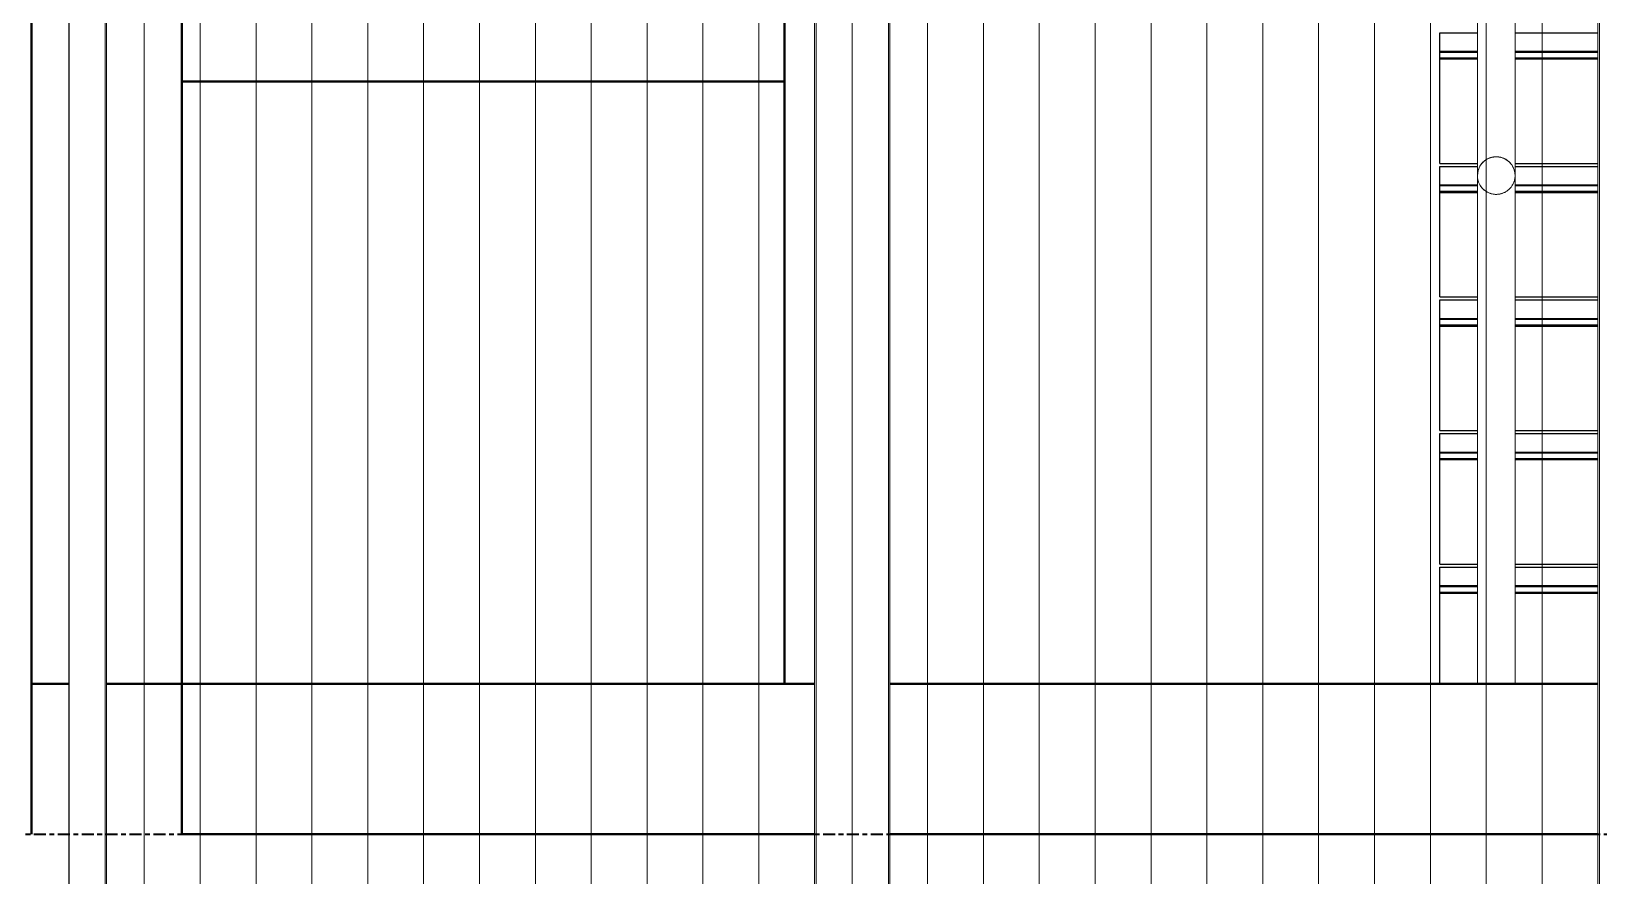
# Model space of a CAD drawing. Header units: millimetres. Extents: x -153298 to 620751, y -313239 to 250031.
# Drawn here: x 80205 to 82286, y -218200 to -217079 of the extents above; entities that cross this region are included whole.
import ezdxf

# ---------------------------------------------------------------- set-up
doc = ezdxf.new("R2010")
doc.units = ezdxf.units.MM
doc.linetypes.add('Centre', pattern=[31.75, 6.35, -4.7625, 15.875, -4.7625])
for name, color, linetype, lineweight in [('A-FLOR-E', 7, 'Continuous', 35), ('A-FLOR-HRAL', 7, 'Continuous', 25), ('A-FLOR-LEVL', 7, 'Continuous', 35), ('A-GENM', 7, 'Continuous', 9), ('A-GLAZ-CURT', 7, 'Continuous', 9), ('S-STRS-E', 7, 'Continuous', 25), ('WALL-E', 7, 'Continuous', 35)]:
    doc.layers.add(name, color=color, linetype=linetype, lineweight=lineweight)

# ---------------------------------------------------------------- blocks, each defined once
blk = doc.blocks.new('Railing - Half Circle_25mm-V273-2150-01 ENTRANCE 1 ELEVATION 4')
at = {"layer": 'A-FLOR-HRAL', "color": 7, "lineweight": 9, "flags": 128}
for points in [[(14822, 110625), (14822, 110626), (14821.9, 110627), (14821.8, 110628), (14821.7, 110629), (14821.5, 110630), (14821.3, 110630.9), (14821, 110631.9), (14820.8, 110632.9), (14820.4, 110633.8), (14820, 110634.7), (14819.6, 110635.6), (14819.2, 110636.5), (14818.7, 110637.4), (14818.2, 110638.3), (14817.7, 110639.1), (14817.1, 110639.9), (14816.5, 110640.7), (14815.8, 110641.5), (14815.1, 110642.2), (14814.4, 110642.9), (14813.7, 110643.6), (14812.9, 110644.3), (14812.2, 110644.9), (14811.4, 110645.5), (14810.5, 110646), (14809.7, 110646.6), (14808.8, 110647), (14807.9, 110647.5), (14807, 110647.9), (14806.1, 110648.3), (14805.1, 110648.6), (14804.2, 110649), (14803.2, 110649.2), (14802.3, 110649.4), (14801.3, 110649.6), (14800.3, 110649.8), (14799.3, 110649.9), (14798.3, 110650), (14797.3, 110650), (14796.3, 110650), (14795.3, 110649.9), (14794.3, 110649.9), (14793.3, 110649.7), (14792.3, 110649.6), (14791.3, 110649.3), (14790.4, 110649.1), (14789.4, 110648.8), (14788.5, 110648.5), (14787.5, 110648.1), (14786.6, 110647.7), (14785.7, 110647.3), (14784.8, 110646.8), (14784, 110646.3), (14783.1, 110645.8), (14782.3, 110645.2), (14781.5, 110644.6), (14780.7, 110644), (14780, 110643.3), (14779.3, 110642.6), (14778.6, 110641.9), (14777.9, 110641.1), (14777.3, 110640.4), (14776.7, 110639.6), (14776.1, 110638.7), (14775.6, 110637.9), (14775.1, 110637), (14774.6, 110636.1), (14774.2, 110635.2), (14773.8, 110634.3), (14773.5, 110633.4), (14773.1, 110632.4), (14772.9, 110631.5), (14772.6, 110630.5), (14772.4, 110629.5), (14772.3, 110628.5), (14772.1, 110627.5), (14772.1, 110626.5), (14772, 110625.5), (14772, 110625)], [(14772, 110625), (14772, 110624), (14772.1, 110623), (14772.2, 110622), (14772.3, 110621), (14772.5, 110620), (14772.7, 110619.1), (14773, 110618.1), (14773.3, 110617.1), (14773.6, 110616.2), (14774, 110615.3), (14774.4, 110614.4), (14774.8, 110613.5), (14775.3, 110612.6), (14775.8, 110611.7), (14776.4, 110610.9), (14777, 110610.1), (14777.6, 110609.3), (14778.2, 110608.5), (14778.9, 110607.8), (14779.6, 110607.1), (14780.3, 110606.4), (14781.1, 110605.7), (14781.9, 110605.1), (14782.7, 110604.5), (14783.5, 110604), (14784.4, 110603.4), (14785.2, 110603), (14786.1, 110602.5), (14787, 110602.1), (14788, 110601.7), (14788.9, 110601.4), (14789.9, 110601), (14790.8, 110600.8), (14791.8, 110600.6), (14792.8, 110600.4), (14793.8, 110600.2), (14794.8, 110600.1), (14795.8, 110600), (14796.8, 110600), (14797.8, 110600), (14798.7, 110600.1), (14799.7, 110600.1), (14800.7, 110600.3), (14801.7, 110600.4), (14802.7, 110600.7), (14803.7, 110600.9), (14804.6, 110601.2), (14805.6, 110601.5), (14806.5, 110601.9), (14807.4, 110602.3), (14808.3, 110602.7), (14809.2, 110603.2), (14810.1, 110603.7), (14810.9, 110604.2), (14811.7, 110604.8), (14812.5, 110605.4), (14813.3, 110606), (14814, 110606.7), (14814.8, 110607.4), (14815.5, 110608.1), (14816.1, 110608.9), (14816.7, 110609.6), (14817.3, 110610.4), (14817.9, 110611.3), (14818.4, 110612.1), (14818.9, 110613), (14819.4, 110613.9), (14819.8, 110614.8), (14820.2, 110615.7), (14820.6, 110616.6), (14820.9, 110617.6), (14821.2, 110618.5), (14821.4, 110619.5), (14821.6, 110620.5), (14821.8, 110621.5), (14821.9, 110622.5), (14822, 110623.5), (14822, 110624.5), (14822, 110625)]]:
    blk.add_lwpolyline(points, dxfattribs=at)
at = {"layer": 'A-FLOR-HRAL', "color": 7, "lineweight": 9}
for start, end in [(102.3552, 113.4362), (68.2994, 78.6458), (61.814, 66.3247), (139.3574, 150.8463), (180, 190.9892), (210.8973, 222.2397), (246.5514, 257.6448), (281.1771, 296.6854)]:
    blk.add_arc((14797, 110625), 25, start, end, dxfattribs=at)
blk = doc.blocks.new('Railing - 35mm-V274-2150-01 ENTRANCE 1 ELEVATION 4')
at = {"layer": 'A-FLOR-HRAL', "color": 7, "lineweight": 9}
for p, q in [((14639.5, 111259.4), (14639.5, 112019.4)), ((14674.5, 112019.4), (14674.5, 111259.4))]:
    blk.add_line(p, q, dxfattribs=at)
blk = doc.blocks.new('Railing - Post_50mm-V275-2150-01 ENTRANCE 1 ELEVATION 4')
at = {"layer": 'A-FLOR-HRAL', "color": 7, "lineweight": 9}
for p, q in [((14772, 111169.4), (14772, 112044.4)), ((14822, 112044.4), (14822, 111169.4))]:
    blk.add_line(p, q, dxfattribs=at)
blk = doc.blocks.new('Railing - Post_50mm-V276-2150-01 ENTRANCE 1 ELEVATION 4')
at = {"layer": 'A-FLOR-HRAL', "color": 7, "lineweight": 9}
for p, q in [((14772, 109950), (14772, 110624.5)), ((14822, 110624.5), (14822, 109950)), ((14772, 109750), (14822, 109750)), ((14822, 109750), (14772, 109750))]:
    blk.add_line(p, q, dxfattribs=at)
blk = doc.blocks.new('Railing - Post_50mm-V277-2150-01 ENTRANCE 1 ELEVATION 4')
at = {"layer": 'A-FLOR-HRAL', "color": 7, "lineweight": 9}
for p, q in [((14582, 111169.4), (14582, 112044.4)), ((14607, 112044.4), (14607, 112044.4)), ((14607, 112044.4), (14607, 112044.4)), ((14632, 112044.4), (14632, 111169.4)), ((14607, 111169.4), (14607, 111169.4)), ((14607, 111169.4), (14607, 111169.4))]:
    blk.add_line(p, q, dxfattribs=at)
blk = doc.blocks.new('Railing - Railing-14954165-2150-01 ENTRANCE 1 ELEVATION 4')
at = {"layer": 'A-FLOR-HRAL', "color": 7, "lineweight": 9}
for p, q in [((14772, 111259.4), (14582, 111259.4)), ((14582, 111234.4), (14582, 111258.6)), ((14822, 111234.4), (14822, 111258.6)), ((14822, 111258.6), (14822, 111234.4)), ((14582, 111210.7), (14582, 111234.4)), ((14772, 111234.4), (14772, 109950)), ((14822, 109950), (14822, 111234.4)), ((14822, 111234.4), (14822, 111210.7)), ((14822, 111210.7), (14822, 111234.4)), ((14582, 111209.4), (14772, 111209.4))]:
    blk.add_line(p, q, dxfattribs=at)
at = {"color": 7}
for name in ['Railing - Post_50mm-V277-2150-01 ENTRANCE 1 ELEVATION 4', 'Railing - Post_50mm-V275-2150-01 ENTRANCE 1 ELEVATION 4', 'Railing - 35mm-V274-2150-01 ENTRANCE 1 ELEVATION 4', 'Railing - Post_50mm-V276-2150-01 ENTRANCE 1 ELEVATION 4', 'Railing - Post_50mm-V276-2150-01 ENTRANCE 1 ELEVATION 4']:
    blk.add_blockref(name, (0, 0), dxfattribs=at)
blk = doc.blocks.new('DPA_CP_Entrance Louver Grill Vertical Z - Louver Grill Vertical Z-V281-2150-01 ENTRANCE 1 ELEVATION 4')
at = {"layer": 'A-GLAZ-CURT', "color": 7}
for p, q in [((13942, 113945.1), (13942, 107845.9)), ((13942, 113945.1), (13942, 107845.9)), ((13942, 107845.9), (13942, 113945.1)), ((13942, 107845.9), (13942, 113945.1)), ((13990, 107845.9), (13990, 113945.1)), ((13990, 107845.9), (13990, 113945.1)), ((13992, 107845.9), (13992, 113945.1)), ((13992, 113945.1), (13992, 107845.9)), ((14932, 107845.9), (14932, 113945.1)), ((14932, 113945.1), (14932, 107845.9)), ((14934, 113945.1), (14934, 107845.9)), ((14934, 113945.1), (14934, 107845.9)), ((14982, 107845.9), (14982, 113945.1)), ((14982, 113945.1), (14982, 107845.9)), ((14982, 113945.1), (14982, 107845.9)), ((14982, 113945.1), (14982, 107845.9)), ((13992, 107845.9), (13992, 113895.1)), ((13992, 113895.1), (13992, 107845.9)), ((14932, 113895.1), (14932, 107845.9)), ((14932, 113895.1), (14932, 107845.9))]:
    blk.add_line(p, q, dxfattribs=at)
blk = doc.blocks.new('GM_Louver Grill Vertical Z - Z Profile-V278-2150-01 ENTRANCE 1 ELEVATION 4')
at = {"layer": 'A-GENM', "color": 7}
blk.add_line((15156.2, 107845.9), (15156.2, 113945.1), dxfattribs=at)
blk = doc.blocks.new('Top Rail Type - Half Circle_25mm-V303-2150-01 ENTRANCE 1 ELEVATION 4')
at = {"layer": 'A-FLOR-HRAL', "color": 7, "lineweight": 9, "flags": 128}
for points in [[(14822, 110625), (14822, 110626), (14821.9, 110627), (14821.8, 110628), (14821.7, 110629), (14821.5, 110630), (14821.3, 110630.9), (14821, 110631.9), (14820.8, 110632.9), (14820.4, 110633.8), (14820, 110634.7), (14819.6, 110635.6), (14819.2, 110636.5), (14818.7, 110637.4), (14818.2, 110638.3), (14817.7, 110639.1), (14817.1, 110639.9), (14816.5, 110640.7), (14815.8, 110641.5), (14815.1, 110642.2), (14814.4, 110642.9), (14813.7, 110643.6), (14812.9, 110644.3), (14812.2, 110644.9), (14811.4, 110645.5), (14810.5, 110646), (14809.7, 110646.6), (14808.8, 110647), (14807.9, 110647.5), (14807, 110647.9), (14806.1, 110648.3), (14805.1, 110648.6), (14804.2, 110649), (14803.2, 110649.2), (14802.3, 110649.4), (14801.3, 110649.6), (14800.3, 110649.8), (14799.3, 110649.9), (14798.3, 110650), (14797.3, 110650), (14796.3, 110650), (14795.3, 110649.9), (14794.3, 110649.9), (14793.3, 110649.7), (14792.3, 110649.6), (14791.3, 110649.3), (14790.4, 110649.1), (14789.4, 110648.8), (14788.5, 110648.5), (14787.5, 110648.1), (14786.6, 110647.7), (14785.7, 110647.3), (14784.8, 110646.8), (14784, 110646.3), (14783.1, 110645.8), (14782.3, 110645.2), (14781.5, 110644.6), (14780.7, 110644), (14780, 110643.3), (14779.3, 110642.6), (14778.6, 110641.9), (14777.9, 110641.1), (14777.3, 110640.4), (14776.7, 110639.6), (14776.1, 110638.7), (14775.6, 110637.9), (14775.1, 110637), (14774.6, 110636.1), (14774.2, 110635.2), (14773.8, 110634.3), (14773.5, 110633.4), (14773.1, 110632.4), (14772.9, 110631.5), (14772.6, 110630.5), (14772.4, 110629.5), (14772.3, 110628.5), (14772.1, 110627.5), (14772.1, 110626.5), (14772, 110625.5), (14772, 110625)], [(14772, 110625), (14772, 110624), (14772.1, 110623), (14772.2, 110622), (14772.3, 110621), (14772.5, 110620), (14772.7, 110619.1), (14773, 110618.1), (14773.3, 110617.1), (14773.6, 110616.2), (14774, 110615.3), (14774.4, 110614.4), (14774.8, 110613.5), (14775.3, 110612.6), (14775.8, 110611.7), (14776.4, 110610.9), (14777, 110610.1), (14777.6, 110609.3), (14778.2, 110608.5), (14778.9, 110607.8), (14779.6, 110607.1), (14780.3, 110606.4), (14781.1, 110605.7), (14781.9, 110605.1), (14782.7, 110604.5), (14783.5, 110604), (14784.4, 110603.4), (14785.2, 110603), (14786.1, 110602.5), (14787, 110602.1), (14788, 110601.7), (14788.9, 110601.4), (14789.9, 110601), (14790.8, 110600.8), (14791.8, 110600.6), (14792.8, 110600.4), (14793.8, 110600.2), (14794.8, 110600.1), (14795.8, 110600), (14796.8, 110600), (14797.8, 110600), (14798.7, 110600.1), (14799.7, 110600.1), (14800.7, 110600.3), (14801.7, 110600.4), (14802.7, 110600.7), (14803.7, 110600.9), (14804.6, 110601.2), (14805.6, 110601.5), (14806.5, 110601.9), (14807.4, 110602.3), (14808.3, 110602.7), (14809.2, 110603.2), (14810.1, 110603.7), (14810.9, 110604.2), (14811.7, 110604.8), (14812.5, 110605.4), (14813.3, 110606), (14814, 110606.7), (14814.8, 110607.4), (14815.5, 110608.1), (14816.1, 110608.9), (14816.7, 110609.6), (14817.3, 110610.4), (14817.9, 110611.3), (14818.4, 110612.1), (14818.9, 110613), (14819.4, 110613.9), (14819.8, 110614.8), (14820.2, 110615.7), (14820.6, 110616.6), (14820.9, 110617.6), (14821.2, 110618.5), (14821.4, 110619.5), (14821.6, 110620.5), (14821.8, 110621.5), (14821.9, 110622.5), (14822, 110623.5), (14822, 110624.5), (14822, 110625)]]:
    blk.add_lwpolyline(points, dxfattribs=at)
at = {"layer": 'A-FLOR-HRAL', "color": 7, "lineweight": 9}
for start, end in [(102.3552, 113.4362), (68.2994, 78.6458), (61.814, 66.3247), (139.3574, 150.8463), (180, 190.9892), (210.8973, 222.2397), (246.5514, 257.6448), (281.1771, 296.6854)]:
    blk.add_arc((14797, 110625), 25, start, end, dxfattribs=at)
blk = doc.blocks.new('Top Rail Type - Top Rail_Internal_-15921360-2150-01 ENTRANCE 1 ELEVATION 4')
at = {"layer": 'A-FLOR-HRAL', "color": 7, "lineweight": 9}
for p, q in [((14797, 112069.4), (14582, 112069.4)), ((14772, 112044.4), (14772, 110625)), ((14822, 110625), (14822, 112044.4)), ((14582, 112019.4), (14772, 112019.4))]:
    blk.add_line(p, q, dxfattribs=at)
at = {"layer": 'A-FLOR-HRAL', "color": 7, "lineweight": 9, "flags": 128}
for points in [[(14772, 110625), (14772.9, 110631.5), (14775.4, 110637.5), (14779.3, 110642.7), (14784.5, 110646.7), (14790.6, 110649.1), (14797, 110650), (14803.5, 110649.1), (14809.5, 110646.7), (14814.7, 110642.7), (14816.8, 110640.3)], [(14816.8, 110640.3), (14814.7, 110642.7), (14809.5, 110646.7), (14803.5, 110649.1), (14797, 110650), (14790.6, 110649.1), (14784.5, 110646.7), (14779.3, 110642.7), (14775.4, 110637.5), (14772.9, 110631.5), (14772, 110625)], [(14817.6, 110639.2), (14818.7, 110637.5), (14821.2, 110631.5), (14822, 110625)], [(14822, 110625), (14821.2, 110631.5), (14818.7, 110637.5), (14817.6, 110639.2)]]:
    blk.add_lwpolyline(points, dxfattribs=at)
at = {"layer": 'A-FLOR-HRAL', "color": 7, "lineweight": 9}
for start, end in [(37.7506, 180), (0, 34.6992), (180, 322.2494), (325.3008, 358.7256)]:
    blk.add_arc((14797, 110625), 25, start, end, dxfattribs=at)
for points, knots in [([(14822, 112044.4), (14822, 112046.6), (14821.4, 112051), (14818.9, 112057.1), (14814.9, 112062.3), (14809.7, 112066.3), (14803.6, 112068.8), (14794.8, 112070), (14786.1, 112067.7), (14779.1, 112062.3), (14775.1, 112057.1), (14772.6, 112051), (14772, 112046.6), (14772, 112044.4)], [0, 0, 0, 0, 0.083333, 0.166667, 0.25, 0.333333, 0.416667, 0.5, 0.666667, 0.75, 0.833333, 0.916667, 1, 1, 1, 1]), ([(14822, 112044.4), (14822, 112046.6), (14821.6, 112049.9), (14820.2, 112054), (14818.7, 112057), (14817.2, 112059.2), (14815.8, 112060.9), (14814.3, 112062.5), (14812.3, 112064.3), (14810, 112065.8), (14808.1, 112066.9), (14806.6, 112067.5), (14805.1, 112068.1), (14803.5, 112068.6), (14801.9, 112069), (14800.3, 112069.2), (14798.7, 112069.4), (14797, 112069.4), (14795.4, 112069.4), (14793.8, 112069.2), (14792.1, 112069), (14790.5, 112068.6), (14789, 112068.1), (14787.4, 112067.5), (14786, 112066.9), (14784.5, 112066.1), (14783.1, 112065.2), (14781.3, 112064), (14779.7, 112062.5), (14778.2, 112060.9), (14776.8, 112059.2), (14775.3, 112057), (14773.9, 112054), (14772.5, 112049.9), (14772, 112046.6), (14772, 112044.4)], [0, 0, 0, 0, 0.083333, 0.125, 0.166667, 0.208333, 0.229167, 0.25, 0.291667, 0.333333, 0.354167, 0.375, 0.395833, 0.416667, 0.4375, 0.458333, 0.479167, 0.5, 0.520833, 0.541667, 0.5625, 0.583333, 0.604167, 0.625, 0.645833, 0.666667, 0.6875, 0.708333, 0.75, 0.770833, 0.791667, 0.833333, 0.875, 0.916667, 1, 1, 1, 1])]:
    blk.add_open_spline(points, degree=3, knots=knots, dxfattribs=at)

msp = doc.modelspace()

# ---------------------------------------------------------------- linework, layer by layer
at = {"color": 7}
msp.add_lwpolyline([(80254.6466, -213950.0775), (83250.4799, -213950.0775), (83250.4799, -220220.1981), (80254.6466, -220220.1981)], close=True, dxfattribs=at)
at = {"layer": 'A-FLOR-E', "color": 7}
for p, q in [((80204.6466, -216945.1981), (80204.6466, -217145.1981)), ((80204.6466, -216945.1981), (80204.6466, -217145.1981)), ((81204.6466, -217145.1981), (81204.6466, -216945.1981)), ((81204.6466, -216945.1981), (81204.6466, -217145.1981)), ((81204.6466, -217145.1981), (80404.6466, -217145.1981)), ((80404.6466, -217145.1981), (81204.6466, -217145.1981)), ((80404.6466, -218145.1981), (81244.6466, -218145.1981)), ((81244.6466, -218145.1981), (81204.6466, -218145.1981)), ((82284.6466, -218145.1981), (81344.6466, -218145.1981)), ((81344.6466, -218145.1981), (82284.6466, -218145.1981))]:
    msp.add_line(p, q, dxfattribs=at)
at = {"layer": 'A-FLOR-LEVL', "color": 7, "linetype": 'Centre'}
msp.add_line((60861.2198, -218145.1981), (103364.1634, -218145.1981), dxfattribs=at)
at = {"layer": 'S-STRS-E', "color": 7}
for p, q in [((82074.6466, -217086.1307), (82074.6466, -217080.6307)), ((82074.6466, -217080.6307), (82124.6466, -217080.6307)), ((82074.6466, -217105.6307), (82074.6466, -217080.6307)), ((82074.6466, -217083.1307), (82074.6466, -217080.6307)), ((82074.6466, -217083.1307), (82074.6466, -217080.6307)), ((82074.6466, -217083.1307), (82074.6466, -217080.6307)), ((82074.6466, -217083.1307), (82074.6466, -217080.6307)), ((82074.6466, -217083.1307), (82074.6466, -217080.6307)), ((82074.6466, -217080.6307), (82124.6466, -217080.6307)), ((82074.6466, -217080.6307), (82124.6466, -217080.6307)), ((82074.6466, -217080.6307), (82124.6466, -217080.6307)), ((82074.6466, -217080.6307), (82124.6466, -217080.6307)), ((82074.6466, -217080.6307), (82124.6466, -217080.6307)), ((82074.6466, -217080.6307), (82124.6466, -217080.6307)), ((82074.6466, -217095.6307), (82074.6466, -217085.6307)), ((82074.6466, -217106.1307), (82074.6466, -217086.1307)), ((82074.6466, -217095.1307), (82074.6466, -217086.1307)), ((82174.6466, -217080.6307), (82284.6466, -217080.6307)), ((82174.6466, -217080.6307), (82284.6466, -217080.6307)), ((82174.6466, -217080.6307), (82284.6466, -217080.6307)), ((82174.6466, -217080.6307), (82284.6466, -217080.6307)), ((82174.6466, -217080.6307), (82284.6466, -217080.6307)), ((82174.6466, -217080.6307), (82284.6466, -217080.6307)), ((82174.6466, -217080.6307), (82284.6466, -217080.6307)), ((82074.6466, -217098.6307), (82074.6466, -217095.1307)), ((82074.6466, -217098.1307), (82074.6466, -217095.6307)), ((82124.6466, -217105.6307), (82074.6466, -217105.6307)), ((82074.6466, -217113.6307), (82074.6466, -217106.1307)), ((82074.6466, -217106.1307), (82124.6466, -217106.1307)), ((82074.6466, -217106.1307), (82124.6466, -217106.1307)), ((82284.6466, -217105.6307), (82174.6466, -217105.6307)), ((82174.6466, -217106.1307), (82284.6466, -217106.1307)), ((82174.6466, -217106.1307), (82284.6466, -217106.1307)), ((82074.6466, -217115.6307), (82074.6466, -217113.6307)), ((82074.6466, -217113.6307), (82124.6466, -217113.6307)), ((82074.6466, -217254.0707), (82074.6466, -217115.6307)), ((82124.6466, -217115.6307), (82074.6466, -217115.6307)), ((82124.6466, -217115.6307), (82074.6466, -217115.6307)), ((82174.6466, -217113.6307), (82284.6466, -217113.6307)), ((82284.6466, -217115.6307), (82174.6466, -217115.6307)), ((82284.6466, -217115.6307), (82174.6466, -217115.6307)), ((82074.6466, -217254.0707), (82124.6466, -217254.0707)), ((82174.6466, -217254.0707), (82284.6466, -217254.0707)), ((82074.6466, -217263.5586), (82074.6466, -217258.0586)), ((82074.6466, -217258.0586), (82124.6466, -217258.0586)), ((82074.6466, -217283.0586), (82074.6466, -217258.0586)), ((82074.6466, -217260.5586), (82074.6466, -217258.0586)), ((82074.6466, -217260.5586), (82074.6466, -217258.0586)), ((82074.6466, -217260.5586), (82074.6466, -217258.0586)), ((82074.6466, -217260.5586), (82074.6466, -217258.0586)), ((82074.6466, -217260.5586), (82074.6466, -217258.0586)), ((82074.6466, -217258.0586), (82124.6466, -217258.0586)), ((82074.6466, -217258.0586), (82124.6466, -217258.0586)), ((82074.6466, -217258.0586), (82124.6466, -217258.0586)), ((82074.6466, -217258.0586), (82124.6466, -217258.0586)), ((82074.6466, -217258.0586), (82124.6466, -217258.0586)), ((82074.6466, -217258.0586), (82124.6466, -217258.0586)), ((82074.6466, -217273.0586), (82074.6466, -217263.0586)), ((82074.6466, -217283.5586), (82074.6466, -217263.5586)), ((82074.6466, -217272.5586), (82074.6466, -217263.5586)), ((82074.6466, -217276.0586), (82074.6466, -217272.5586)), ((82074.6466, -217275.5586), (82074.6466, -217273.0586)), ((82174.6466, -217258.0586), (82284.6466, -217258.0586)), ((82174.6466, -217258.0586), (82284.6466, -217258.0586)), ((82174.6466, -217258.0586), (82284.6466, -217258.0586)), ((82174.6466, -217258.0586), (82284.6466, -217258.0586)), ((82174.6466, -217258.0586), (82284.6466, -217258.0586)), ((82174.6466, -217258.0586), (82284.6466, -217258.0586)), ((82174.6466, -217258.0586), (82284.6466, -217258.0586)), ((82124.6466, -217283.0586), (82074.6466, -217283.0586)), ((82074.6466, -217291.0586), (82074.6466, -217283.5586)), ((82074.6466, -217283.5586), (82124.6466, -217283.5586)), ((82074.6466, -217283.5586), (82124.6466, -217283.5586)), ((82074.6466, -217293.0586), (82074.6466, -217291.0586)), ((82074.6466, -217291.0586), (82124.6466, -217291.0586)), ((82074.6466, -217431.4986), (82074.6466, -217293.0586)), ((82124.6466, -217293.0586), (82074.6466, -217293.0586)), ((82124.6466, -217293.0586), (82074.6466, -217293.0586)), ((82284.6466, -217283.0586), (82174.6466, -217283.0586)), ((82174.6466, -217283.5586), (82284.6466, -217283.5586)), ((82174.6466, -217283.5586), (82284.6466, -217283.5586)), ((82174.6466, -217291.0586), (82284.6466, -217291.0586)), ((82284.6466, -217293.0586), (82174.6466, -217293.0586)), ((82284.6466, -217293.0586), (82174.6466, -217293.0586)), ((82074.6466, -217431.4986), (82124.6466, -217431.4986)), ((82074.6466, -217440.9865), (82074.6466, -217435.4865)), ((82074.6466, -217435.4865), (82124.6466, -217435.4865)), ((82074.6466, -217460.4865), (82074.6466, -217435.4865)), ((82074.6466, -217437.9865), (82074.6466, -217435.4865)), ((82074.6466, -217437.9865), (82074.6466, -217435.4865)), ((82074.6466, -217437.9865), (82074.6466, -217435.4865)), ((82074.6466, -217437.9865), (82074.6466, -217435.4865)), ((82074.6466, -217437.9865), (82074.6466, -217435.4865)), ((82074.6466, -217435.4865), (82124.6466, -217435.4865)), ((82074.6466, -217435.4865), (82124.6466, -217435.4865)), ((82074.6466, -217435.4865), (82124.6466, -217435.4865)), ((82074.6466, -217435.4865), (82124.6466, -217435.4865)), ((82074.6466, -217435.4865), (82124.6466, -217435.4865)), ((82074.6466, -217435.4865), (82124.6466, -217435.4865)), ((82074.6466, -217450.4865), (82074.6466, -217440.4865)), ((82074.6466, -217460.9865), (82074.6466, -217440.9865)), ((82074.6466, -217449.9865), (82074.6466, -217440.9865)), ((82174.6466, -217431.4986), (82284.6466, -217431.4986)), ((82174.6466, -217435.4865), (82284.6466, -217435.4865)), ((82174.6466, -217435.4865), (82284.6466, -217435.4865)), ((82174.6466, -217435.4865), (82284.6466, -217435.4865)), ((82174.6466, -217435.4865), (82284.6466, -217435.4865)), ((82174.6466, -217435.4865), (82284.6466, -217435.4865)), ((82174.6466, -217435.4865), (82284.6466, -217435.4865)), ((82174.6466, -217435.4865), (82284.6466, -217435.4865)), ((82074.6466, -217453.4865), (82074.6466, -217449.9865)), ((82074.6466, -217452.9865), (82074.6466, -217450.4865)), ((82124.6466, -217460.4865), (82074.6466, -217460.4865)), ((82074.6466, -217468.4865), (82074.6466, -217460.9865)), ((82074.6466, -217460.9865), (82124.6466, -217460.9865)), ((82074.6466, -217460.9865), (82124.6466, -217460.9865)), ((82284.6466, -217460.4865), (82174.6466, -217460.4865)), ((82174.6466, -217460.9865), (82284.6466, -217460.9865)), ((82174.6466, -217460.9865), (82284.6466, -217460.9865)), ((82074.6466, -217470.4865), (82074.6466, -217468.4865)), ((82074.6466, -217468.4865), (82124.6466, -217468.4865)), ((82074.6466, -217608.9265), (82074.6466, -217470.4865)), ((82124.6466, -217470.4865), (82074.6466, -217470.4865)), ((82124.6466, -217470.4865), (82074.6466, -217470.4865)), ((82174.6466, -217468.4865), (82284.6466, -217468.4865)), ((82284.6466, -217470.4865), (82174.6466, -217470.4865)), ((82284.6466, -217470.4865), (82174.6466, -217470.4865)), ((82074.6466, -217608.9265), (82124.6466, -217608.9265)), ((82174.6466, -217608.9265), (82284.6466, -217608.9265)), ((82074.6466, -217618.4144), (82074.6466, -217612.9144)), ((82074.6466, -217612.9144), (82124.6466, -217612.9144)), ((82074.6466, -217637.9144), (82074.6466, -217612.9144)), ((82074.6466, -217615.4144), (82074.6466, -217612.9144)), ((82074.6466, -217615.4144), (82074.6466, -217612.9144)), ((82074.6466, -217615.4144), (82074.6466, -217612.9144)), ((82074.6466, -217615.4144), (82074.6466, -217612.9144)), ((82074.6466, -217615.4144), (82074.6466, -217612.9144)), ((82074.6466, -217612.9144), (82124.6466, -217612.9144)), ((82074.6466, -217612.9144), (82124.6466, -217612.9144)), ((82074.6466, -217612.9144), (82124.6466, -217612.9144)), ((82074.6466, -217612.9144), (82124.6466, -217612.9144)), ((82074.6466, -217612.9144), (82124.6466, -217612.9144)), ((82074.6466, -217612.9144), (82124.6466, -217612.9144)), ((82074.6466, -217627.9144), (82074.6466, -217617.9144)), ((82074.6466, -217638.4144), (82074.6466, -217618.4144)), ((82074.6466, -217627.4144), (82074.6466, -217618.4144)), ((82074.6466, -217630.9144), (82074.6466, -217627.4144)), ((82074.6466, -217630.4144), (82074.6466, -217627.9144)), ((82174.6466, -217612.9144), (82284.6466, -217612.9144)), ((82174.6466, -217612.9144), (82284.6466, -217612.9144)), ((82174.6466, -217612.9144), (82284.6466, -217612.9144)), ((82174.6466, -217612.9144), (82284.6466, -217612.9144)), ((82174.6466, -217612.9144), (82284.6466, -217612.9144)), ((82174.6466, -217612.9144), (82284.6466, -217612.9144)), ((82174.6466, -217612.9144), (82284.6466, -217612.9144)), ((82124.6466, -217637.9144), (82074.6466, -217637.9144)), ((82074.6466, -217645.9144), (82074.6466, -217638.4144)), ((82074.6466, -217638.4144), (82124.6466, -217638.4144)), ((82074.6466, -217638.4144), (82124.6466, -217638.4144)), ((82074.6466, -217647.9144), (82074.6466, -217645.9144)), ((82074.6466, -217645.9144), (82124.6466, -217645.9144)), ((82074.6466, -217786.3544), (82074.6466, -217647.9144)), ((82124.6466, -217647.9144), (82074.6466, -217647.9144)), ((82124.6466, -217647.9144), (82074.6466, -217647.9144)), ((82284.6466, -217637.9144), (82174.6466, -217637.9144)), ((82174.6466, -217638.4144), (82284.6466, -217638.4144)), ((82174.6466, -217638.4144), (82284.6466, -217638.4144)), ((82174.6466, -217645.9144), (82284.6466, -217645.9144)), ((82284.6466, -217647.9144), (82174.6466, -217647.9144)), ((82284.6466, -217647.9144), (82174.6466, -217647.9144)), ((82074.6466, -217786.3544), (82124.6466, -217786.3544)), ((82074.6466, -217795.8423), (82074.6466, -217790.3423)), ((82074.6466, -217790.3423), (82124.6466, -217790.3423)), ((82074.6466, -217815.3423), (82074.6466, -217790.3423)), ((82074.6466, -217792.8423), (82074.6466, -217790.3423)), ((82074.6466, -217792.8423), (82074.6466, -217790.3423)), ((82074.6466, -217792.8423), (82074.6466, -217790.3423)), ((82074.6466, -217792.8423), (82074.6466, -217790.3423)), ((82074.6466, -217792.8423), (82074.6466, -217790.3423)), ((82074.6466, -217790.3423), (82124.6466, -217790.3423)), ((82074.6466, -217790.3423), (82124.6466, -217790.3423)), ((82074.6466, -217790.3423), (82124.6466, -217790.3423)), ((82074.6466, -217790.3423), (82124.6466, -217790.3423)), ((82074.6466, -217790.3423), (82124.6466, -217790.3423)), ((82074.6466, -217790.3423), (82124.6466, -217790.3423)), ((82074.6466, -217805.3423), (82074.6466, -217795.3423)), ((82074.6466, -217815.8423), (82074.6466, -217795.8423)), ((82074.6466, -217804.8423), (82074.6466, -217795.8423)), ((82174.6466, -217786.3544), (82284.6466, -217786.3544)), ((82174.6466, -217790.3423), (82284.6466, -217790.3423)), ((82174.6466, -217790.3423), (82284.6466, -217790.3423)), ((82174.6466, -217790.3423), (82284.6466, -217790.3423)), ((82174.6466, -217790.3423), (82284.6466, -217790.3423)), ((82174.6466, -217790.3423), (82284.6466, -217790.3423)), ((82174.6466, -217790.3423), (82284.6466, -217790.3423)), ((82174.6466, -217790.3423), (82284.6466, -217790.3423)), ((82074.6466, -217808.3423), (82074.6466, -217804.8423)), ((82074.6466, -217807.8423), (82074.6466, -217805.3423)), ((82124.6466, -217815.3423), (82074.6466, -217815.3423)), ((82074.6466, -217823.3423), (82074.6466, -217815.8423)), ((82074.6466, -217815.8423), (82124.6466, -217815.8423)), ((82074.6466, -217815.8423), (82124.6466, -217815.8423)), ((82284.6466, -217815.3423), (82174.6466, -217815.3423)), ((82174.6466, -217815.8423), (82284.6466, -217815.8423)), ((82174.6466, -217815.8423), (82284.6466, -217815.8423)), ((82074.6466, -217825.3423), (82074.6466, -217823.3423)), ((82074.6466, -217823.3423), (82124.6466, -217823.3423)), ((82074.6466, -217945.1981), (82074.6466, -217825.3423)), ((82124.6466, -217825.3423), (82074.6466, -217825.3423)), ((82124.6466, -217825.3423), (82074.6466, -217825.3423)), ((82174.6466, -217823.3423), (82284.6466, -217823.3423)), ((82284.6466, -217825.3423), (82174.6466, -217825.3423)), ((82284.6466, -217825.3423), (82174.6466, -217825.3423))]:
    msp.add_line(p, q, dxfattribs=at)
at = {"layer": 'WALL-E', "color": 7}
for p, q in [((80204.6466, -217945.1981), (80204.6466, -213945.1981)), ((80204.6466, -213945.1981), (80204.6466, -217945.1981)), ((80404.6466, -214000.0775), (80404.6466, -217945.1981)), ((80204.6466, -214245.1981), (80204.6466, -217645.1981)), ((80204.6466, -217645.1981), (80204.6466, -214245.1981)), ((80204.6466, -214245.1981), (80204.6466, -217645.1981)), ((80204.6466, -217645.1981), (80204.6466, -214245.1981)), ((80204.6466, -214245.1981), (80204.6466, -217645.1981)), ((80204.6466, -217645.1981), (80204.6466, -214245.1981)), ((80204.6466, -214245.1981), (80204.6466, -217645.1981)), ((80204.6466, -217645.1981), (80204.6466, -214245.1981)), ((80204.6466, -214245.1981), (80204.6466, -217645.1981)), ((80204.6466, -217645.1981), (80204.6466, -214245.1981)), ((80404.6466, -217645.1981), (80404.6466, -214245.1981)), ((80204.6466, -217945.1981), (80204.6466, -217145.1981)), ((80204.6466, -217145.1981), (80204.6466, -217945.1981)), ((80404.6466, -218145.1981), (80404.6466, -217145.1981)), ((80404.6466, -217145.1981), (81204.6466, -217145.1981)), ((81204.6466, -217145.1981), (80404.6466, -217145.1981)), ((80404.6466, -217145.1981), (80404.6466, -218145.1981)), ((80404.6466, -217945.1981), (80404.6466, -217145.1981)), ((80404.6466, -217145.1981), (80404.6466, -217945.1981)), ((80404.6466, -217945.1981), (80404.6466, -217145.1981)), ((80404.6466, -217145.1981), (80404.6466, -217645.1981)), ((80404.6466, -217645.1981), (80404.6466, -217145.1981)), ((80404.6466, -217145.1981), (80404.6466, -217645.1981)), ((80404.6466, -217645.1981), (80404.6466, -217145.1981)), ((80404.6466, -217145.1981), (80404.6466, -217645.1981)), ((80404.6466, -217645.1981), (80404.6466, -217145.1981)), ((80404.6466, -217145.1981), (80404.6466, -217645.1981)), ((80404.6466, -217645.1981), (80404.6466, -217145.1981)), ((80404.6466, -217145.1981), (80404.6466, -217645.1981)), ((81204.6466, -217145.1981), (81204.6466, -217945.1981)), ((81204.6466, -217945.1981), (81204.6466, -217145.1981)), ((80204.6466, -218145.1981), (80204.6466, -217945.1981)), ((80204.6466, -217945.1981), (80204.6466, -218145.1981)), ((80204.6466, -217945.1981), (80254.6466, -217945.1981)), ((80254.6466, -217945.1981), (80204.6466, -217945.1981)), ((80204.6466, -217945.1981), (80254.6466, -217945.1981)), ((80254.6466, -217945.1981), (80204.6466, -217945.1981)), ((80204.6466, -217945.1981), (80254.6466, -217945.1981)), ((80204.6466, -217945.1981), (80254.6466, -217945.1981)), ((80304.6466, -217945.1981), (80404.6466, -217945.1981)), ((80404.6466, -217945.1981), (80304.6466, -217945.1981)), ((80304.6466, -217945.1981), (80404.6466, -217945.1981)), ((80404.6466, -217945.1981), (80304.6466, -217945.1981)), ((80304.6466, -217945.1981), (80404.6466, -217945.1981)), ((80304.6466, -217945.1981), (80404.6466, -217945.1981)), ((80404.6466, -218145.1981), (80404.6466, -217945.1981)), ((81244.6466, -217945.1981), (80404.6466, -217945.1981)), ((80404.6466, -218145.1981), (80404.6466, -217945.1981)), ((80404.6466, -217945.1981), (81244.6466, -217945.1981)), ((82284.6466, -217945.1981), (81344.6466, -217945.1981)), ((81344.6466, -217945.1981), (82284.6466, -217945.1981)), ((80404.6466, -218145.1981), (81244.6466, -218145.1981)), ((81244.6466, -218145.1981), (80404.6466, -218145.1981)), ((81344.6466, -218145.1981), (82284.6466, -218145.1981)), ((82284.6466, -218145.1981), (81344.6466, -218145.1981))]:
    msp.add_line(p, q, dxfattribs=at)

# ---------------------------------------------------------------- block references
at = {"layer": 'A-FLOR-HRAL', "color": 7, "lineweight": 9}
for name in ['Top Rail Type - Top Rail_Internal_-15921360-2150-01 ENTRANCE 1 ELEVATION 4', 'Railing - Railing-14954165-2150-01 ENTRANCE 1 ELEVATION 4', 'Railing - Half Circle_25mm-V273-2150-01 ENTRANCE 1 ELEVATION 4', 'Top Rail Type - Half Circle_25mm-V303-2150-01 ENTRANCE 1 ELEVATION 4']:
    msp.add_blockref(name, (67352.626, -327895.1981), dxfattribs=at)
at = {"layer": 'A-GENM', "color": 7}
for p in [(65198.4593, -327895.1981), (65272.626, -327895.1981), (65346.7927, -327895.1981), (65420.9593, -327895.1981), (65495.126, -327895.1981), (65569.2927, -327895.1981), (65643.4593, -327895.1981), (65717.626, -327895.1981), (65791.7927, -327895.1981), (65865.9593, -327895.1981), (65940.126, -327895.1981), (66014.2927, -327895.1981), (66088.4593, -327895.1981), (66238.4593, -327895.1981), (66312.626, -327895.1981), (66386.7927, -327895.1981), (66460.9593, -327895.1981), (66535.126, -327895.1981), (66609.2927, -327895.1981), (66683.4593, -327895.1981), (66757.626, -327895.1981), (66831.7927, -327895.1981), (66905.9593, -327895.1981), (66980.126, -327895.1981), (67054.2927, -327895.1981), (67128.4593, -327895.1981)]:
    msp.add_blockref('GM_Louver Grill Vertical Z - Z Profile-V278-2150-01 ENTRANCE 1 ELEVATION 4', p, dxfattribs=at)
at = {"layer": 'A-GLAZ-CURT', "color": 7}
for p in [(66312.626, -327895.1981), (67352.626, -327895.1981)]:
    msp.add_blockref('DPA_CP_Entrance Louver Grill Vertical Z - Louver Grill Vertical Z-V281-2150-01 ENTRANCE 1 ELEVATION 4', p, dxfattribs=at)

doc.saveas('drawing.dxf')
